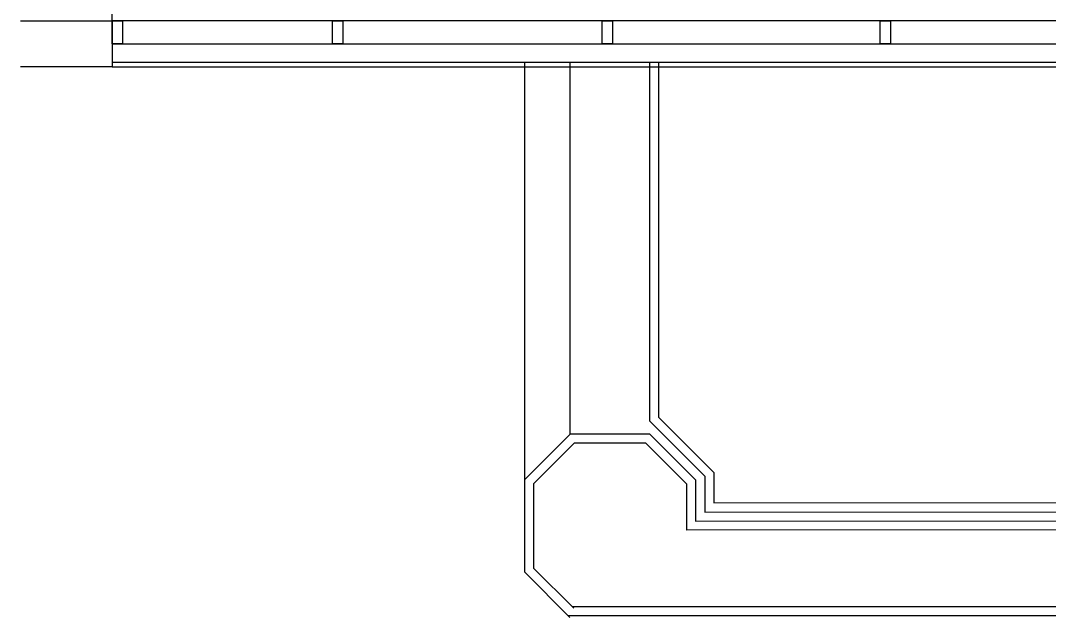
# Model space of a CAD drawing. Header units: millimetres. Extents: x 18694 to 89916, y 18694 to 89916.
# Drawn here: x 68479 to 74181, y 27529 to 30837 of the extents above; entities that cross this region are included whole.
import ezdxf

# ---------------------------------------------------------------- set-up
doc = ezdxf.new("R2010")
doc.units = ezdxf.units.MM
for name, color, linetype in [('E-B-FURR', 7, 'CONTINUOUS'), ('E-B-GLAZ', 7, 'CONTINUOUS'), ('E-B-MULL', 7, 'CONTINUOUS'), ('E-B-SHEL', 7, 'CONTINUOUS'), ('E-F-SILL', 7, 'CONTINUOUS'), ('E-F-TERR', 7, 'CONTINUOUS')]:
    doc.layers.add(name, color=color, linetype=linetype)

msp = doc.modelspace()

# ---------------------------------------------------------------- linework, layer by layer
at = {"layer": 'E-B-FURR', "color": 6}
msp.add_line((68986.4, 30837.080134), (85013.8, 30837.080134), dxfattribs=at)
msp.add_lwpolyline([(68986.4, 30835.6), (68986.4, 30911.8), (68554.6, 30911.8), (68554.6, 31343.6), (68478.4, 31343.6)], dxfattribs=at)
at = {"layer": 'E-B-GLAZ', "color": 8}
for p, q in [((68986.4, 30708.6), (85013.8, 30708.6)), ((68986.4, 30607), (85016.45844, 30607)), ((68986.4, 30581.6), (85016.45844, 30581.6))]:
    msp.add_line(p, q, dxfattribs=at)
at = {"layer": 'E-B-MULL', "color": 8}
for points in [[(68986.4, 30708.6), (68986.4, 30835.6), (69043.55, 30835.6), (69043.55, 30708.6), (68986.4, 30708.6), (68986.4, 30708.6)], [(70207.619427, 30708.6), (70207.619427, 30835.6), (70264.769427, 30835.6), (70264.769427, 30708.6), (70207.619427, 30708.6), (70207.619427, 30708.6)], [(71702.74143, 30708.6), (71702.74143, 30835.6), (71759.89143, 30835.6), (71759.89143, 30708.6), (71702.74143, 30708.6), (71702.74143, 30708.6)], [(73243.982874, 30708.6), (73243.982874, 30835.6), (73301.132874, 30835.6), (73301.132874, 30708.6), (73243.982874, 30708.6), (73243.982874, 30708.6)]]:
    msp.add_lwpolyline(points, close=True, dxfattribs=at)
at = {"layer": 'E-B-SHEL', "color": 2}
for p, q in [((68478.4, 30835.6), (68986.4, 30835.6)), ((68986.4, 30835.6), (68986.4, 30581.6)), ((68986.4, 30581.6), (68478.4, 30581.6))]:
    msp.add_line(p, q, dxfattribs=at)
at = {"layer": 'E-F-SILL', "color": 8}
msp.add_lwpolyline([(71602.6, 30835.6), (71602.6, 30835.6), (71602.6, 30835.6)], dxfattribs=at)
at = {"layer": 'E-F-TERR', "color": 4}
for p, q in [((71272.008865, 30608.102436), (71272.008865, 28178.743617)), ((71272.4, 30581.6), (71272.4, 28041.6)), ((71526.008865, 28545.136941), (71526.008865, 30608.102436)), ((71965.949337, 28616.978986), (71965.949337, 30607.98712)), ((72016.749337, 28638.021032), (72016.749337, 30607.98712)), ((72321.549337, 28333.221032), (72016.749337, 28638.021032)), ((72270.749337, 28312.178986), (71965.949337, 28616.978986)), ((71525.884786, 28545.136941), (71271.884786, 28291.136941)), ((71965.949337, 28545.136941), (71525.884786, 28545.136941)), ((72219.949337, 28291.136941), (71965.949337, 28545.136941)), ((71546.926858, 28494.336941), (71322.808865, 28270.218948)), ((71944.907291, 28494.336941), (71546.926858, 28494.336941)), ((72169.149337, 28270.094869), (71944.907291, 28494.336941)), ((71272.008865, 28289.197854), (71272.008865, 27781.197854)), ((71272.008865, 28289.197854), (71272.008865, 27781.197854)), ((72219.949337, 28291.136941), (72219.949337, 28062.536941)), ((72270.749337, 28312.178986), (72270.749337, 28113.336941)), ((72321.549337, 28333.221032), (72321.549337, 28164.136941)), ((71322.808865, 28270.218948), (71322.808865, 27802.2399)), ((72169.149337, 28270.094869), (72169.149337, 28013.379025)), ((72321.549337, 28164.136941), (84904.059529, 28172.523411)), ((72270.749337, 28113.336941), (84954.859529, 28121.723411)), ((72219.949337, 28062.536941), (85005.659529, 28070.923411)), ((85056.459529, 28021.765521), (72169.149337, 28013.379025)), ((71272.008865, 27781.197854), (71524.069779, 27529.136941)), ((71322.808865, 27802.2399), (71545.111824, 27579.936941)), ((85680.497041, 27588.323411), (71536.725329, 27588.323411)), ((85701.539087, 27537.523411), (71515.683283, 27537.523411))]:
    msp.add_line(p, q, dxfattribs=at)

doc.saveas('drawing.dxf')
